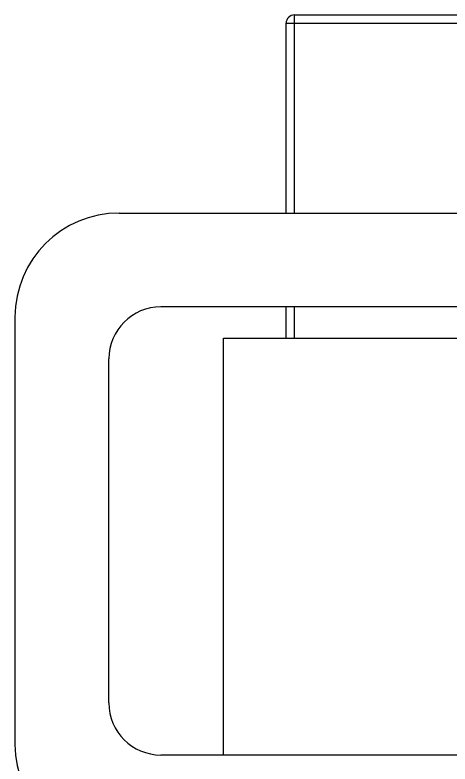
# Model space of a CAD drawing. Extents: x 552102 to 973302, y -80747 to 40012826.
# Drawn here: x 609350.8 to 609495, y 211279.3 to 211527.6 of the extents above; entities that cross this region are included whole.
import ezdxf

# ---------------------------------------------------------------- set-up
doc = ezdxf.new("R2010")
doc.units = 0
doc.header["$LTSCALE"] = 1000
doc.header["$MEASUREMENT"] = 0

msp = doc.modelspace()

# ---------------------------------------------------------------- linework, layer by layer
at = {"color": 241, "linetype": 'Continuous'}
for p, q in [((609443.41, 211461.96), (609443.41, 211527.62)), ((609443.41, 211527.62), (609503.78, 211527.62)), ((609440.65, 211461.96), (609440.65, 211524.86)), ((609440.65, 211524.86), (609499.07, 211524.86)), ((609440.65, 211420.49), (609440.65, 211430.85)), ((609443.41, 211420.49), (609443.41, 211430.85))]:
    msp.add_line(p, q, dxfattribs=at)
at = {"color": 5, "linetype": 'Continuous'}
for p, q in [((609385.35, 211461.96), (609537.41, 211461.96)), ((609537.41, 211430.85), (609399.17, 211430.85)), ((609350.79, 211427.4), (609350.79, 211285.7)), ((609419.91, 211282.25), (609419.91, 211420.49)), ((609419.91, 211420.49), (609537.41, 211420.49)), ((609381.89, 211299.53), (609381.89, 211413.57)), ((609537.41, 211282.25), (609399.17, 211282.25))]:
    msp.add_line(p, q, dxfattribs=at)
at = {"color": 241, "linetype": 'Continuous'}
msp.add_arc((609443.41, 211524.86), 2.76, 90, 180, dxfattribs=at)
at = {"color": 5, "linetype": 'Continuous'}
for centre, radius, start, end in [((609385.35, 211427.4), 34.56, 90, 180), ((609399.17, 211413.57), 17.28, 90, 180), ((609399.17, 211299.53), 17.28, 180, 270), ((609385.35, 211285.7), 34.56, 180, 270)]:
    msp.add_arc(centre, radius, start, end, dxfattribs=at)

doc.saveas('drawing.dxf')
